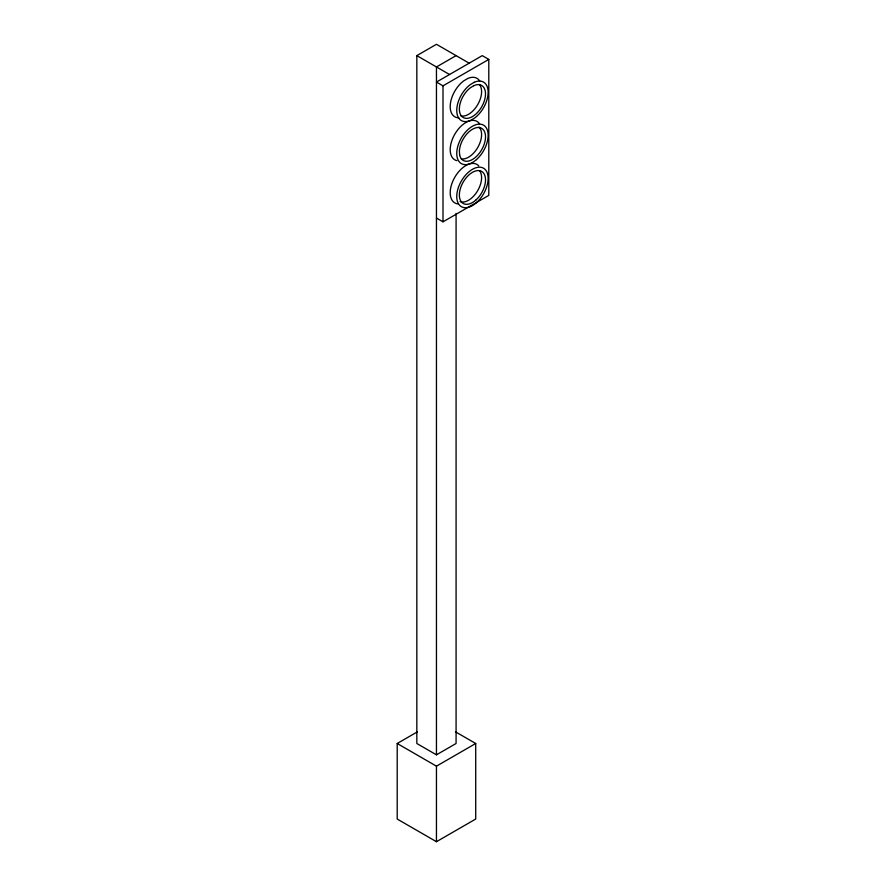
<?xml version="1.0" encoding="UTF-8"?>
<svg xmlns="http://www.w3.org/2000/svg" width="886" height="886" viewBox="0 0 886 886"><rect width="100%" height="100%" fill="white"/><g stroke="black" fill="none" stroke-linecap="round" stroke-linejoin="round"><path stroke-width="1.33" d="M417.428 731.825L397.205 743.498L397.205 819.041L436.455 841.7L475.716 819.041L475.716 743.498L455.493 731.825M456.08 213.415L456.08 743.498L436.455 754.828L416.83 743.498L416.83 55.63L436.455 44.3L469.17 63.183M456.08 55.63L436.455 66.959L436.455 754.828M488.795 59.406L482.25 55.63L436.455 82.066L443 85.842L488.795 59.406L488.795 195.385L443 221.821L436.455 218.045M397.205 743.498L436.455 766.157L475.716 743.498M416.83 55.63L449.545 74.513M443 85.842L443 221.821M436.455 766.157L436.455 841.7M456.899 160.665A22.205 12.825 -60 0 1 455.293 133.376A22.205 12.825 -60 0 1 479.492 123.697M479.714 80.969A22.205 12.825 -60 0 0 467.719 78.5L463.622 80.936A22.205 12.825 -60 0 0 450.398 103.618A22.205 12.825 -60 0 0 458.859 117.827M458.051 203.902A22.205 12.825 -60 0 1 454.319 178.108A22.205 12.825 -60 0 1 478.761 165.848M479.348 84.491A18.506 10.687 -60 0 1 477.62 104.803A18.506 10.687 -60 0 1 460.853 115.889M479.016 127.052A18.506 10.687 -60 0 1 478.019 147.021A18.506 10.687 -60 0 1 461.307 158.893M479.847 171.087A18.506 10.687 -60 0 1 476.923 191.908A18.506 10.687 -60 0 1 460.1 201.609M473.777 85.687L470.366 87.769A18.506 10.687 -60 0 0 461.606 116.221A18.506 10.687 -60 0 0 483.667 102.754A18.506 10.687 -60 0 0 473.777 85.687M474.265 82.276L470.167 84.713A22.205 12.825 -60 0 0 456.744 110.661A22.205 12.825 -60 0 0 470.621 120.396L474.719 117.96A22.205 12.825 -60 0 0 488.142 92A22.205 12.825 -60 0 0 474.265 82.276M459.624 154.828L459.38 151.03A18.506 10.687 -60 0 1 478.673 127.506A18.506 10.687 -60 0 1 480.234 152.027A18.506 10.687 -60 0 1 459.624 154.828M476.502 159.558A22.205 12.825 -60 0 0 483.546 125.159A22.205 12.825 -60 0 0 457.276 148.46A22.205 12.825 -60 0 0 476.502 159.558M476.502 202.617A22.205 12.825 -60 0 0 483.546 168.218A22.205 12.825 -60 0 0 457.276 191.509A22.205 12.825 -60 0 0 476.502 202.617M475.826 200.092A18.506 10.687 -60 0 0 481.696 171.43A18.506 10.687 -60 0 0 459.801 190.833A18.506 10.687 -60 0 0 475.826 200.092"/></g></svg>
